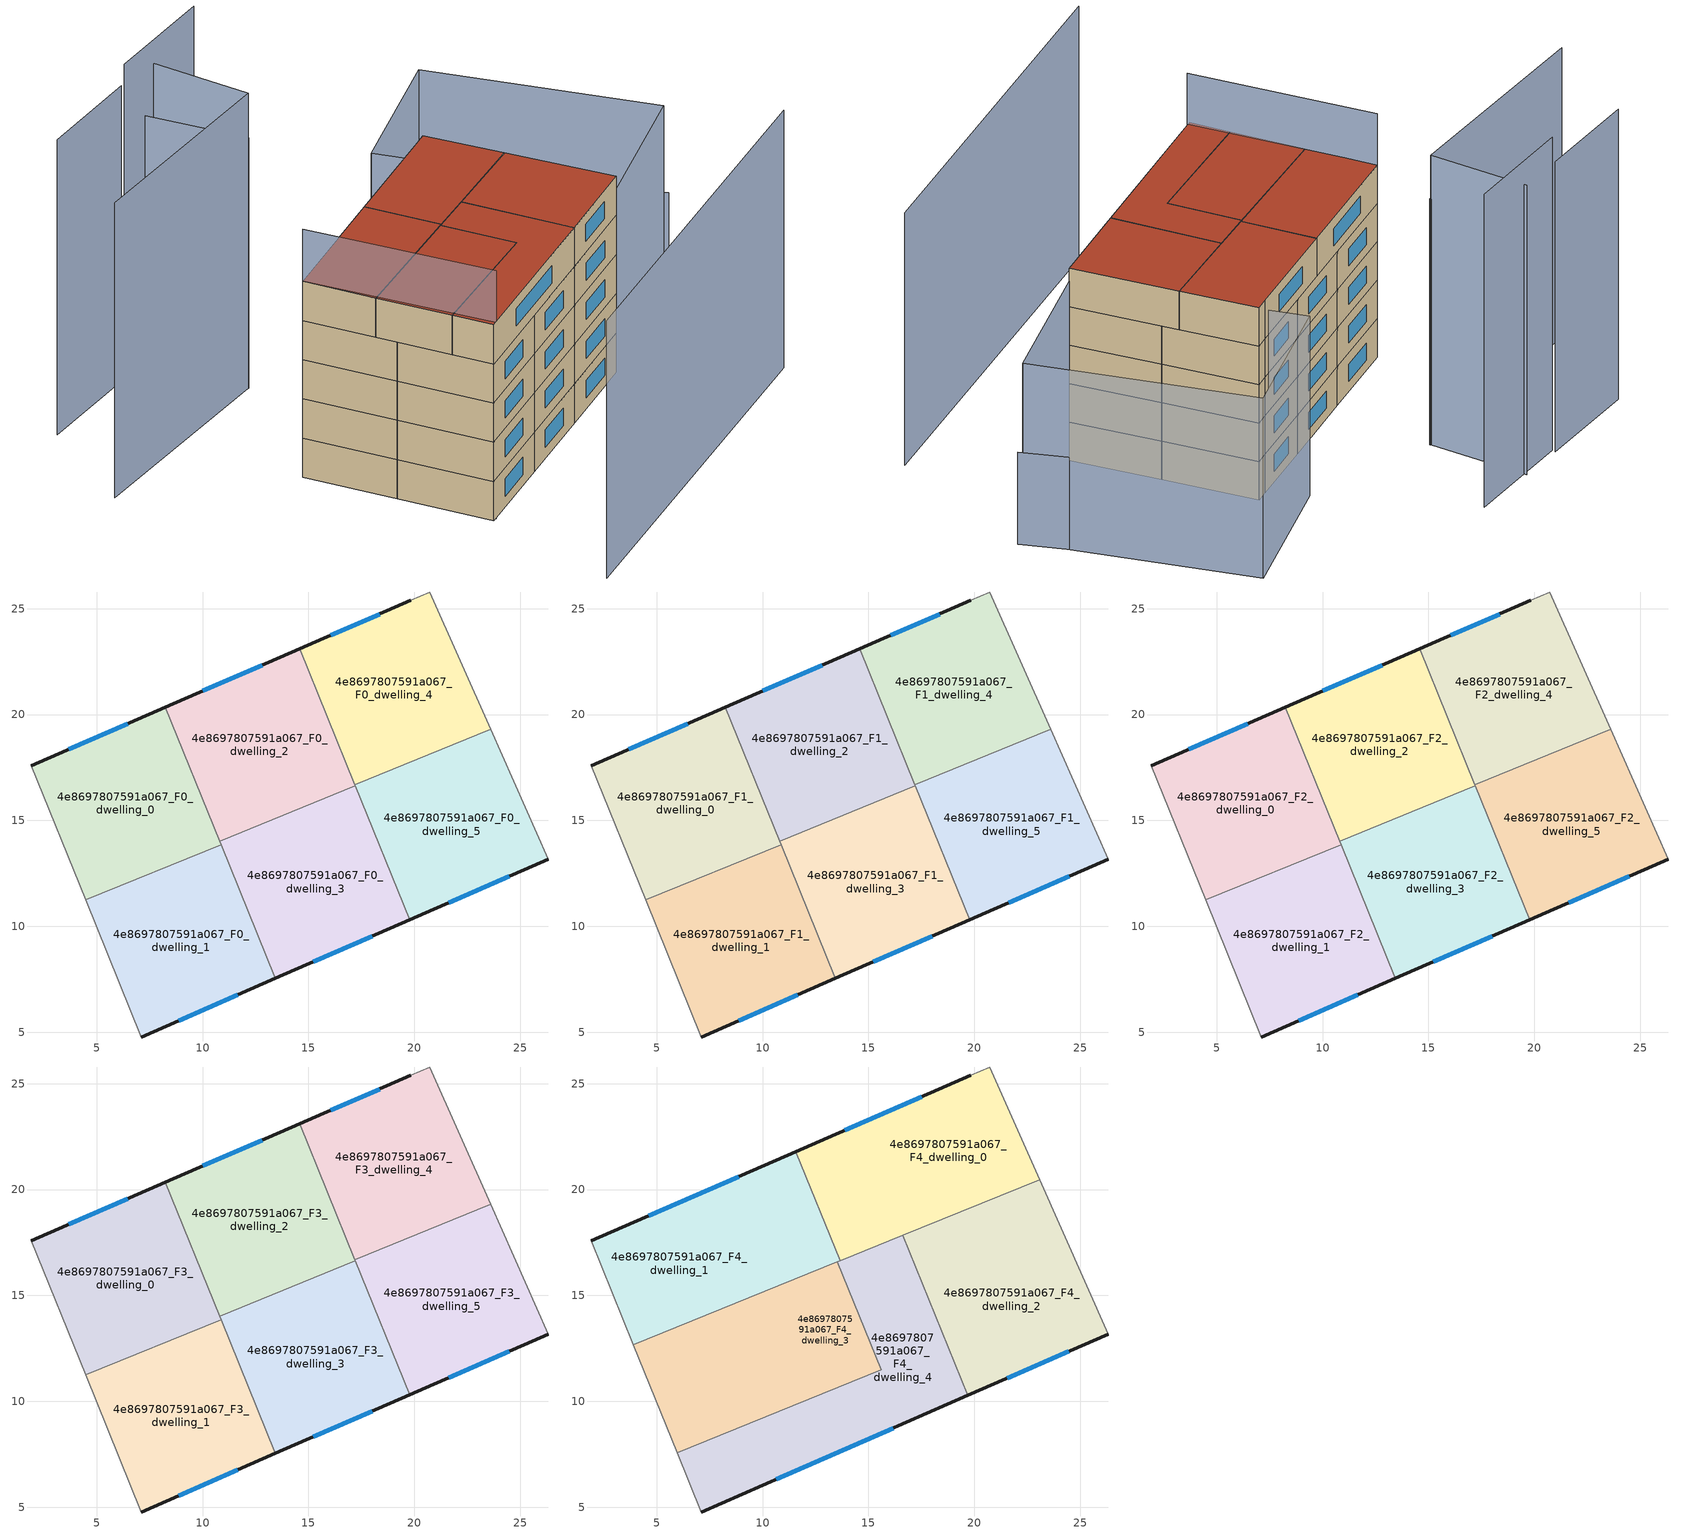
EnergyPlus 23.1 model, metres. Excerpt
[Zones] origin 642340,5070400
4e8697807591a067_F0_dwelling_0
 floor ground (EU_floor_Construction): 8.24,20.34 10.88,13.86 4.48,11.26 1.91,17.58 z0
 wall outside (EU_wall_Construction): 8.24,20.34 1.91,17.58 z0:3
 wall to 4e8697807591a067_F0_dwelling_1 (EU_wall_Construction): 4.48,11.26 10.88,13.86 z0:3
 wall adiabatic (EU_wall_Construction): 1.91,17.58 4.48,11.26 z0:3
 wall to 4e8697807591a067_F0_dwelling_2 (EU_wall_Construction): 10.81,14.02 8.24,20.34 z0:3
 wall to 4e8697807591a067_F0_dwelling_3 (EU_wall_Construction): 10.88,13.86 10.81,14.02 z0:3
 window (EU_Window_Construction): 6.47,19.57 3.69,18.36 z0.84:2.16
4e8697807591a067_F0_dwelling_1
 floor ground (EU_floor_Construction): 10.88,13.86 13.45,7.54 7.11,4.77 4.48,11.26 z0
 wall outside (EU_wall_Construction): 7.11,4.77 13.45,7.54 z0:3
 wall adiabatic (EU_wall_Construction): 4.48,11.26 7.11,4.77 z0:3
 wall to 4e8697807591a067_F0_dwelling_3 (EU_wall_Construction): 13.45,7.54 10.88,13.86 z0:3
 window (EU_Window_Construction): 8.89,5.55 11.67,6.77 z0.84:2.16
4e8697807591a067_F0_dwelling_2
 floor ground (EU_floor_Construction): 14.59,23.1 17.22,16.63 10.81,14.02 8.24,20.34 z0
 wall outside (EU_wall_Construction): 14.59,23.1 8.24,20.34 z0:3
 wall to 4e8697807591a067_F0_dwelling_3 (EU_wall_Construction): 10.81,14.02 17.22,16.63 z0:3
 wall to 4e8697807591a067_F0_dwelling_4 (EU_wall_Construction): 17.19,16.69 14.59,23.1 z0:3
 wall to 4e8697807591a067_F0_dwelling_5 (EU_wall_Construction): 17.22,16.63 17.19,16.69 z0:3
 window (EU_Window_Construction): 12.81,22.33 10.02,21.12 z0.84:2.16
4e8697807591a067_F0_dwelling_3
 floor ground (EU_floor_Construction): 17.22,16.63 19.78,10.31 13.45,7.54 10.81,14.02 z0
 wall outside (EU_wall_Construction): 13.45,7.54 19.78,10.31 z0:3
 wall to 4e8697807591a067_F0_dwelling_5 (EU_wall_Construction): 19.78,10.31 17.22,16.63 z0:3
 window (EU_Window_Construction): 15.22,8.32 18.01,9.54 z0.84:2.16
4e8697807591a067_F0_dwelling_4
 floor ground (EU_floor_Construction): 20.73,25.78 23.61,19.29 17.19,16.69 14.59,23.1 19.83,25.38 z0
 wall outside (EU_wall_Construction): 19.83,25.38 14.59,23.1 z0:3
 wall adiabatic (EU_wall_Construction): 23.61,19.29 20.73,25.78 19.83,25.38 z0:3
 wall to 4e8697807591a067_F0_dwelling_5 (EU_wall_Construction): 17.19,16.69 23.61,19.29 z0:3
 window (EU_Window_Construction): 18.36,24.74 16.05,23.74 z0.84:2.16
4e8697807591a067_F0_dwelling_5
 floor ground (EU_floor_Construction): 23.61,19.29 26.33,13.17 19.78,10.31 17.19,16.69 z0
 wall outside (EU_wall_Construction): 19.78,10.31 26.33,13.17 z0:3
 wall adiabatic (EU_wall_Construction): 26.33,13.17 23.61,19.29 z0:3
 window (EU_Window_Construction): 21.62,11.11 24.49,12.37 z0.84:2.16
4e8697807591a067_F1_dwelling_0
 floor to 4e8697807591a067_F0_dwelling_0 (EU_floor_Construction): 8.24,20.34 10.88,13.86 4.48,11.26 1.91,17.58 z3
 wall outside (EU_wall_Construction): 8.24,20.34 1.91,17.58 z3:6
 wall to 4e8697807591a067_F1_dwelling_1 (EU_wall_Construction): 4.48,11.26 10.88,13.86 z3:6
 wall adiabatic (EU_wall_Construction): 1.91,17.58 4.48,11.26 z3:6
 wall to 4e8697807591a067_F1_dwelling_2 (EU_wall_Construction): 10.81,14.02 8.24,20.34 z3:6
 wall to 4e8697807591a067_F1_dwelling_3 (EU_wall_Construction): 10.88,13.86 10.81,14.02 z3:6
 window (EU_Window_Construction): 6.47,19.57 3.69,18.36 z3.84:5.16
4e8697807591a067_F1_dwelling_1
 floor to 4e8697807591a067_F0_dwelling_1 (EU_floor_Construction): 10.88,13.86 13.45,7.54 7.11,4.77 4.48,11.26 z3
 wall outside (EU_wall_Construction): 7.11,4.77 13.45,7.54 z3:6
 wall adiabatic (EU_wall_Construction): 4.48,11.26 7.11,4.77 z3:6
 wall to 4e8697807591a067_F1_dwelling_3 (EU_wall_Construction): 13.45,7.54 10.88,13.86 z3:6
 window (EU_Window_Construction): 8.89,5.55 11.67,6.77 z3.84:5.16
4e8697807591a067_F1_dwelling_2
 floor to 4e8697807591a067_F0_dwelling_2 (EU_floor_Construction): 14.59,23.1 17.22,16.63 10.81,14.02 8.24,20.34 z3
 wall outside (EU_wall_Construction): 14.59,23.1 8.24,20.34 z3:6
 wall to 4e8697807591a067_F1_dwelling_3 (EU_wall_Construction): 10.81,14.02 17.22,16.63 z3:6
 wall to 4e8697807591a067_F1_dwelling_4 (EU_wall_Construction): 17.19,16.69 14.59,23.1 z3:6
 wall to 4e8697807591a067_F1_dwelling_5 (EU_wall_Construction): 17.22,16.63 17.19,16.69 z3:6
 window (EU_Window_Construction): 12.81,22.33 10.02,21.12 z3.84:5.16
4e8697807591a067_F1_dwelling_3
 floor to 4e8697807591a067_F0_dwelling_3 (EU_floor_Construction): 17.22,16.63 19.78,10.31 13.45,7.54 10.81,14.02 z3
 wall outside (EU_wall_Construction): 13.45,7.54 19.78,10.31 z3:6
 wall to 4e8697807591a067_F1_dwelling_5 (EU_wall_Construction): 19.78,10.31 17.22,16.63 z3:6
 window (EU_Window_Construction): 15.22,8.32 18.01,9.54 z3.84:5.16
4e8697807591a067_F1_dwelling_4
 floor to 4e8697807591a067_F0_dwelling_4 (EU_floor_Construction): 20.73,25.78 23.61,19.29 17.19,16.69 14.59,23.1 19.83,25.38 z3
 wall outside (EU_wall_Construction): 19.83,25.38 14.59,23.1 z3:6
 wall adiabatic (EU_wall_Construction): 23.61,19.29 20.73,25.78 19.83,25.38 z3:6
 wall to 4e8697807591a067_F1_dwelling_5 (EU_wall_Construction): 17.19,16.69 23.61,19.29 z3:6
 window (EU_Window_Construction): 18.36,24.74 16.05,23.74 z3.84:5.16
4e8697807591a067_F1_dwelling_5
 floor to 4e8697807591a067_F0_dwelling_5 (EU_floor_Construction): 23.61,19.29 26.33,13.17 19.78,10.31 17.19,16.69 z3
 wall outside (EU_wall_Construction): 19.78,10.31 26.33,13.17 z3:6
 wall adiabatic (EU_wall_Construction): 26.33,13.17 23.61,19.29 z3:6
 window (EU_Window_Construction): 21.62,11.11 24.49,12.37 z3.84:5.16
4e8697807591a067_F2_dwelling_0
 floor to 4e8697807591a067_F1_dwelling_0 (EU_floor_Construction): 8.24,20.34 10.88,13.86 4.48,11.26 1.91,17.58 z6
 wall outside (EU_wall_Construction): 8.24,20.34 1.91,17.58 z6:9
 wall to 4e8697807591a067_F2_dwelling_1 (EU_wall_Construction): 4.48,11.26 10.88,13.86 z6:9
 wall adiabatic (EU_wall_Construction): 1.91,17.58 4.48,11.26 z6:9
 wall to 4e8697807591a067_F2_dwelling_2 (EU_wall_Construction): 10.81,14.02 8.24,20.34 z6:9
 wall to 4e8697807591a067_F2_dwelling_3 (EU_wall_Construction): 10.88,13.86 10.81,14.02 z6:9
 window (EU_Window_Construction): 6.47,19.57 3.69,18.36 z6.84:8.16
4e8697807591a067_F2_dwelling_1
 floor to 4e8697807591a067_F1_dwelling_1 (EU_floor_Construction): 10.88,13.86 13.45,7.54 7.11,4.77 4.48,11.26 z6
 wall outside (EU_wall_Construction): 7.11,4.77 13.45,7.54 z6:9
 wall adiabatic (EU_wall_Construction): 4.48,11.26 7.11,4.77 z6:9
 wall to 4e8697807591a067_F2_dwelling_3 (EU_wall_Construction): 13.45,7.54 10.88,13.86 z6:9
 window (EU_Window_Construction): 8.89,5.55 11.67,6.77 z6.84:8.16
4e8697807591a067_F2_dwelling_2
 floor to 4e8697807591a067_F1_dwelling_2 (EU_floor_Construction): 14.59,23.1 17.22,16.63 10.81,14.02 8.24,20.34 z6
 wall outside (EU_wall_Construction): 14.59,23.1 8.24,20.34 z6:9
 wall to 4e8697807591a067_F2_dwelling_3 (EU_wall_Construction): 10.81,14.02 17.22,16.63 z6:9
 wall to 4e8697807591a067_F2_dwelling_4 (EU_wall_Construction): 17.19,16.69 14.59,23.1 z6:9
 wall to 4e8697807591a067_F2_dwelling_5 (EU_wall_Construction): 17.22,16.63 17.19,16.69 z6:9
 window (EU_Window_Construction): 12.81,22.33 10.02,21.12 z6.84:8.16
4e8697807591a067_F2_dwelling_3
 floor to 4e8697807591a067_F1_dwelling_3 (EU_floor_Construction): 17.22,16.63 19.78,10.31 13.45,7.54 10.81,14.02 z6
 wall outside (EU_wall_Construction): 13.45,7.54 19.78,10.31 z6:9
 wall to 4e8697807591a067_F2_dwelling_5 (EU_wall_Construction): 19.78,10.31 17.22,16.63 z6:9
 window (EU_Window_Construction): 15.22,8.32 18.01,9.54 z6.84:8.16
4e8697807591a067_F2_dwelling_4
 floor to 4e8697807591a067_F1_dwelling_4 (EU_floor_Construction): 20.73,25.78 23.61,19.29 17.19,16.69 14.59,23.1 19.83,25.38 z6
 wall outside (EU_wall_Construction): 19.83,25.38 14.59,23.1 z6:9
 wall adiabatic (EU_wall_Construction): 23.61,19.29 20.73,25.78 19.83,25.38 z6:9
 wall to 4e8697807591a067_F2_dwelling_5 (EU_wall_Construction): 17.19,16.69 23.61,19.29 z6:9
 window (EU_Window_Construction): 18.36,24.74 16.05,23.74 z6.84:8.16
4e8697807591a067_F2_dwelling_5
 floor to 4e8697807591a067_F1_dwelling_5 (EU_floor_Construction): 23.61,19.29 26.33,13.17 19.78,10.31 17.19,16.69 z6
 wall outside (EU_wall_Construction): 19.78,10.31 26.33,13.17 z6:9
 wall adiabatic (EU_wall_Construction): 26.33,13.17 23.61,19.29 z6:9
 window (EU_Window_Construction): 21.62,11.11 24.49,12.37 z6.84:8.16
4e8697807591a067_F3_dwelling_0
 floor to 4e8697807591a067_F2_dwelling_0 (EU_floor_Construction): 8.24,20.34 10.88,13.86 4.48,11.26 1.91,17.58 z9
 wall outside (EU_wall_Construction): 8.24,20.34 1.91,17.58 z9:12
 wall to 4e8697807591a067_F3_dwelling_1 (EU_wall_Construction): 4.48,11.26 10.88,13.86 z9:12
 wall adiabatic (EU_wall_Construction): 1.91,17.58 4.48,11.26 z9:12
 wall to 4e8697807591a067_F3_dwelling_2 (EU_wall_Construction): 10.81,14.02 8.24,20.34 z9:12
 wall to 4e8697807591a067_F3_dwelling_3 (EU_wall_Construction): 10.88,13.86 10.81,14.02 z9:12
 window (EU_Window_Construction): 6.47,19.57 3.69,18.36 z9.84:11.16
 ceiling adiabatic (EU_roof_Construction): 10.88,13.86 10.31,15.27 3.91,12.67 4.48,11.26 z12
4e8697807591a067_F3_dwelling_1
 floor to 4e8697807591a067_F2_dwelling_1 (EU_floor_Construction): 10.88,13.86 13.45,7.54 7.11,4.77 4.48,11.26 z9
 wall outside (EU_wall_Construction): 7.11,4.77 13.45,7.54 z9:12
 wall adiabatic (EU_wall_Construction): 4.48,11.26 7.11,4.77 z9:12
 wall to 4e8697807591a067_F3_dwelling_3 (EU_wall_Construction): 13.45,7.54 10.88,13.86 z9:12
 window (EU_Window_Construction): 8.89,5.55 11.67,6.77 z9.84:11.16
4e8697807591a067_F3_dwelling_2
 floor to 4e8697807591a067_F2_dwelling_2 (EU_floor_Construction): 14.59,23.1 17.22,16.63 10.81,14.02 8.24,20.34 z9
 wall outside (EU_wall_Construction): 14.59,23.1 8.24,20.34 z9:12
 wall to 4e8697807591a067_F3_dwelling_3 (EU_wall_Construction): 10.81,14.02 17.22,16.63 z9:12
 wall to 4e8697807591a067_F3_dwelling_4 (EU_wall_Construction): 17.19,16.69 14.59,23.1 z9:12
 wall to 4e8697807591a067_F3_dwelling_5 (EU_wall_Construction): 17.22,16.63 17.19,16.69 z9:12
 window (EU_Window_Construction): 12.81,22.33 10.02,21.12 z9.84:11.16
 ceiling adiabatic (EU_roof_Construction): 14.04,15.34 13.54,16.58 10.31,15.27 10.81,14.02 z12
4e8697807591a067_F3_dwelling_3
 floor to 4e8697807591a067_F2_dwelling_3 (EU_floor_Construction): 17.22,16.63 19.78,10.31 13.45,7.54 10.81,14.02 z9
 wall outside (EU_wall_Construction): 13.45,7.54 19.78,10.31 z9:12
 wall to 4e8697807591a067_F3_dwelling_5 (EU_wall_Construction): 19.78,10.31 17.22,16.63 z9:12
 window (EU_Window_Construction): 15.22,8.32 18.01,9.54 z9.84:11.16
 ceiling adiabatic (EU_roof_Construction): 15.61,11.48 14.04,15.34 10.81,14.02 12.38,10.17 z12
4e8697807591a067_F3_dwelling_4
 floor to 4e8697807591a067_F2_dwelling_4 (EU_floor_Construction): 20.73,25.78 23.61,19.29 17.19,16.69 14.59,23.1 19.83,25.38 z9
 wall outside (EU_wall_Construction): 19.83,25.38 14.59,23.1 z9:12
 wall adiabatic (EU_wall_Construction): 23.61,19.29 20.73,25.78 19.83,25.38 z9:12
 wall to 4e8697807591a067_F3_dwelling_5 (EU_wall_Construction): 17.19,16.69 23.61,19.29 z9:12
 window (EU_Window_Construction): 18.36,24.74 16.05,23.74 z9.84:11.16
4e8697807591a067_F3_dwelling_5
 floor to 4e8697807591a067_F2_dwelling_5 (EU_floor_Construction): 23.61,19.29 26.33,13.17 19.78,10.31 17.19,16.69 z9
 wall outside (EU_wall_Construction): 19.78,10.31 26.33,13.17 z9:12
 wall adiabatic (EU_wall_Construction): 26.33,13.17 23.61,19.29 z9:12
 window (EU_Window_Construction): 21.62,11.11 24.49,12.37 z9.84:11.16
4e8697807591a067_F4_dwelling_0
 floor to 4e8697807591a067_F3_dwelling_4 (EU_floor_Construction): 20.73,25.78 23.09,20.46 16.71,17.87 14.59,23.1 19.83,25.38 z12
 floor to 4e8697807591a067_F3_dwelling_2 (EU_floor_Construction): 14.59,23.1 16.71,17.87 13.67,16.64 11.58,21.79 z12
 wall outside (EU_wall_Construction): 19.83,25.38 11.58,21.79 z12:15
 wall to 4e8697807591a067_F4_dwelling_1 (EU_wall_Construction): 11.58,21.79 13.67,16.64 z12:15
 wall adiabatic (EU_wall_Construction): 23.09,20.46 20.73,25.78 19.83,25.38 z12:15
 wall to 4e8697807591a067_F4_dwelling_2 (EU_wall_Construction): 16.63,17.84 23.09,20.46 z12:15
 wall to 4e8697807591a067_F4_dwelling_4 (EU_wall_Construction): 13.67,16.64 16.63,17.84 z12:15
 window (EU_Window_Construction): 17.52,24.38 13.89,22.8 z12.84:14.16
 roof outside (EU_roof_Construction): 23.09,20.46 20.73,25.78 19.83,25.38 11.58,21.79 13.67,16.64 z15
4e8697807591a067_F4_dwelling_1
 floor to 4e8697807591a067_F3_dwelling_0 (EU_floor_Construction): 8.25,20.34 10.31,15.27 3.91,12.67 1.91,17.58 z12
 floor to 4e8697807591a067_F3_dwelling_2 (EU_floor_Construction): 11.58,21.79 13.67,16.64 10.31,15.27 8.25,20.34 z12
 wall outside (EU_wall_Construction): 11.58,21.79 1.91,17.58 z12:15
 wall adiabatic (EU_wall_Construction): 1.91,17.58 3.91,12.67 z12:15
 wall to 4e8697807591a067_F4_dwelling_3 (EU_wall_Construction): 3.91,12.67 13.54,16.58 z12:15
 wall to 4e8697807591a067_F4_dwelling_4 (EU_wall_Construction): 13.54,16.58 13.67,16.64 z12:15
 window (EU_Window_Construction): 8.87,20.61 4.62,18.76 z12.84:14.16
 roof outside (EU_roof_Construction): 13.67,16.64 11.58,21.79 1.91,17.58 3.91,12.67 z15
4e8697807591a067_F4_dwelling_2
 floor to 4e8697807591a067_F3_dwelling_5 (EU_floor_Construction): 23.61,19.29 26.33,13.17 19.78,10.31 17.19,16.69 z12
 floor to 4e8697807591a067_F3_dwelling_4 (EU_floor_Construction): 23.09,20.46 23.61,19.29 17.19,16.69 16.71,17.87 z12
 floor to 4e8697807591a067_F3_dwelling_3 (EU_floor_Construction): 17.22,16.63 19.78,10.31 19.7,10.28 17.14,16.59 z12
 floor to 4e8697807591a067_F3_dwelling_2 (EU_floor_Construction): 16.71,17.87 17.22,16.63 17.14,16.59 16.63,17.84 z12
 wall outside (EU_wall_Construction): 19.7,10.28 26.33,13.17 z12:15
 wall to 4e8697807591a067_F4_dwelling_4 (EU_wall_Construction): 16.63,17.84 19.7,10.28 z12:15
 wall adiabatic (EU_wall_Construction): 26.33,13.17 23.09,20.46 z12:15
 window (EU_Window_Construction): 21.56,11.09 24.47,12.36 z12.84:14.16
 roof outside (EU_roof_Construction): 26.33,13.17 23.09,20.46 16.63,17.84 19.7,10.28 z15
4e8697807591a067_F4_dwelling_3
 floor to 4e8697807591a067_F3_dwelling_1 (EU_floor_Construction): 10.88,13.86 12.38,10.17 5.98,7.56 4.48,11.26 z12
 floor adiabatic (EU_floor_Construction): 13.54,16.58 15.61,11.48 12.38,10.17 10.88,13.86 4.48,11.26 3.91,12.67 z12
 wall to 4e8697807591a067_F4_dwelling_4 (EU_wall_Construction): 5.98,7.56 15.61,11.48 13.54,16.58 z12:15
 wall adiabatic (EU_wall_Construction): 3.91,12.67 5.98,7.56 z12:15
 roof outside (EU_roof_Construction): 15.61,11.48 13.54,16.58 3.91,12.67 5.98,7.56 z15
4e8697807591a067_F4_dwelling_4
 floor to 4e8697807591a067_F3_dwelling_2 (EU_floor_Construction): 16.63,17.84 17.14,16.59 14.04,15.34 13.54,16.58 z12
 floor to 4e8697807591a067_F3_dwelling_3 (EU_floor_Construction): 17.14,16.59 19.7,10.28 13.45,7.54 12.38,10.17 15.61,11.48 14.04,15.34 z12
 floor to 4e8697807591a067_F3_dwelling_1 (EU_floor_Construction): 12.38,10.17 13.45,7.54 7.11,4.77 5.98,7.56 z12
 wall outside (EU_wall_Construction): 7.11,4.77 19.7,10.28 z12:15
 wall adiabatic (EU_wall_Construction): 5.98,7.56 7.11,4.77 z12:15
 window (EU_Window_Construction): 10.64,6.32 16.17,8.74 z12.84:14.16
 roof outside (EU_roof_Construction): 19.7,10.28 16.63,17.84 13.54,16.58 15.61,11.48 5.98,7.56 7.11,4.77 z15
shading: 1.91,17.58 7.42,4.86 z0:19; 5.42,35.81 7.33,28.45 / 7.33,28.45 -8.89,24.23 / 1.92,34.9 -5.97,32.77 z0:22.6; 7.36,-5.76 34.73,5.97 z0:19.7; 36.14,18.88 26.33,13.17 / 26.33,13.17 17.87,27.72 / 17.87,27.72 27.68,33.43 / 27.68,33.43 36.14,18.88 z0:14; 36.51,18.82 30.93,26.78 z0:7.2; 7.36,28.4 4.39,35.21 z0:19.2; 10.45,36.9 1.91,34.62 z0:24.4
[Building]
EU S2 Campaign: North Axis=0; Terrain=City; Solar Distribution=FullExterior
[Site:Location]
Lyon-Bron: Latitude=45.75; Longitude=5; Time Zone=1; Elevation=198
[SizingPeriod:WeatherFileDays]
AnnualSizingPeriod: Begin Month=1; Begin Day of Month=1; End Month=12; End Day of Month=31; Day of Week for Start Day=Monday; Use Weather File Daylight Saving Period=No; Use Weather File Rain and Snow Indicators=No
[MATERIAL]
EU_InternalMass_Material: Roughness=MediumRough; Thickness=0.1; Conductivity=1; Density=1800; Specific Heat=900; Thermal Absorptance=0.9; Solar Absorptance=0.7; Visible Absorptance=0.7
[MATERIAL:NOMASS] Roughness=MediumRough; Thermal Absorptance=0.9; Solar Absorptance=0.7; Visible Absorptance=0.7
Name | Thermal Resistance
EU_wall_NoMass | 0.776494
EU_roof_NoMass | 0.486893
EU_floor_NoMass | 0.421597
[WINDOWMATERIAL:SIMPLEGLAZINGSYSTEM]
EU_Window_SimpleGlazing: UFactor=4.24961; Solar Heat Gain Coefficient=0.83; Visible Transmittance=0.83
[CONSTRUCTION]
EU_wall_Construction: EU_wall_NoMass
EU_roof_Construction: EU_roof_NoMass
EU_floor_Construction: EU_floor_NoMass
EU_InternalMass_Construction: EU_InternalMass_Material
EU_Window_Construction: EU_Window_SimpleGlazing
[ZONE] Type=1; Multiplier=1; Ceiling Height=autocalculate; Floor Area=autocalculate; Part of Total Floor Area=Yes
Name | Volume
4e8697807591a067_F0_dwelling_0; 4e8697807591a067_F1_dwelling_0; 4e8697807591a067_F2_dwelling_0; 4e8697807591a067_F3_dwelling_0 | 143.233
4e8697807591a067_F4_dwelling_0 | 171.885
4e8697807591a067_F0_dwelling_1; 4e8697807591a067_F1_dwelling_1; 4e8697807591a067_F2_dwelling_1; 4e8697807591a067_F3_dwelling_1 | 143.227
4e8697807591a067_F4_dwelling_1 | 171.877
4e8697807591a067_F0_dwelling_2; 4e8697807591a067_F1_dwelling_2; 4e8697807591a067_F2_dwelling_2; 4e8697807591a067_F3_dwelling_2; 4e8697807591a067_F0_dwelling_5; 4e8697807591a067_F1_dwelling_5; 4e8697807591a067_F2_dwelling_5; 4e8697807591a067_F3_dwelling_5 | 143.229
4e8697807591a067_F4_dwelling_2 | 171.869
4e8697807591a067_F0_dwelling_3; 4e8697807591a067_F1_dwelling_3; 4e8697807591a067_F2_dwelling_3; 4e8697807591a067_F3_dwelling_3 | 143.235
4e8697807591a067_F4_dwelling_3 | 171.861
4e8697807591a067_F0_dwelling_4; 4e8697807591a067_F1_dwelling_4; 4e8697807591a067_F2_dwelling_4; 4e8697807591a067_F3_dwelling_4 | 143.234
4e8697807591a067_F4_dwelling_4 | 171.874
[INTERNALMASS] Construction=EU_InternalMass_Construction
Name | Zone or ZoneList | Surface Area
4e8697807591a067_F0_dwelling_0_EU_InternalMass | 4e8697807591a067_F0_dwelling_0 | 47.7442
4e8697807591a067_F0_dwelling_1_EU_InternalMass | 4e8697807591a067_F0_dwelling_1 | 47.7426
4e8697807591a067_F0_dwelling_2_EU_InternalMass | 4e8697807591a067_F0_dwelling_2 | 47.7431
4e8697807591a067_F0_dwelling_3_EU_InternalMass | 4e8697807591a067_F0_dwelling_3 | 47.7452
4e8697807591a067_F0_dwelling_4_EU_InternalMass | 4e8697807591a067_F0_dwelling_4 | 47.7449
4e8697807591a067_F0_dwelling_5_EU_InternalMass | 4e8697807591a067_F0_dwelling_5 | 47.7431
4e8697807591a067_F1_dwelling_0_EU_InternalMass | 4e8697807591a067_F1_dwelling_0 | 47.7442
4e8697807591a067_F1_dwelling_1_EU_InternalMass | 4e8697807591a067_F1_dwelling_1 | 47.7426
4e8697807591a067_F1_dwelling_2_EU_InternalMass | 4e8697807591a067_F1_dwelling_2 | 47.7431
4e8697807591a067_F1_dwelling_3_EU_InternalMass | 4e8697807591a067_F1_dwelling_3 | 47.7452
4e8697807591a067_F1_dwelling_4_EU_InternalMass | 4e8697807591a067_F1_dwelling_4 | 47.7449
4e8697807591a067_F1_dwelling_5_EU_InternalMass | 4e8697807591a067_F1_dwelling_5 | 47.7431
4e8697807591a067_F2_dwelling_0_EU_InternalMass | 4e8697807591a067_F2_dwelling_0 | 47.7442
4e8697807591a067_F2_dwelling_1_EU_InternalMass | 4e8697807591a067_F2_dwelling_1 | 47.7426
4e8697807591a067_F2_dwelling_2_EU_InternalMass | 4e8697807591a067_F2_dwelling_2 | 47.7431
4e8697807591a067_F2_dwelling_3_EU_InternalMass | 4e8697807591a067_F2_dwelling_3 | 47.7452
4e8697807591a067_F2_dwelling_4_EU_InternalMass | 4e8697807591a067_F2_dwelling_4 | 47.7449
4e8697807591a067_F2_dwelling_5_EU_InternalMass | 4e8697807591a067_F2_dwelling_5 | 47.7431
4e8697807591a067_F3_dwelling_0_EU_InternalMass | 4e8697807591a067_F3_dwelling_0 | 47.7442
4e8697807591a067_F3_dwelling_1_EU_InternalMass | 4e8697807591a067_F3_dwelling_1 | 47.7426
4e8697807591a067_F3_dwelling_2_EU_InternalMass | 4e8697807591a067_F3_dwelling_2 | 47.7431
4e8697807591a067_F3_dwelling_3_EU_InternalMass | 4e8697807591a067_F3_dwelling_3 | 47.7452
4e8697807591a067_F3_dwelling_4_EU_InternalMass | 4e8697807591a067_F3_dwelling_4 | 47.7449
4e8697807591a067_F3_dwelling_5_EU_InternalMass | 4e8697807591a067_F3_dwelling_5 | 47.7431
4e8697807591a067_F4_dwelling_0_EU_InternalMass | 4e8697807591a067_F4_dwelling_0 | 57.2948
4e8697807591a067_F4_dwelling_1_EU_InternalMass | 4e8697807591a067_F4_dwelling_1 | 57.2927
4e8697807591a067_F4_dwelling_2_EU_InternalMass | 4e8697807591a067_F4_dwelling_2 | 57.2874
4e8697807591a067_F4_dwelling_3_EU_InternalMass | 4e8697807591a067_F4_dwelling_3 | 57.287
4e8697807591a067_F4_dwelling_4_EU_InternalMass | 4e8697807591a067_F4_dwelling_4 | 57.2915
[OTHEREQUIPMENT] Fuel Type=Electricity; Design Level Calculation Method=Watts/Area; Power per Zone Floor Area=1; Fraction Latent=0; Fraction Radiant=0; Fraction Lost=0; Carbon Dioxide Generation Rate=0; EndUse Subcategory=EU_Step8_InternalGains
Name | Zone or ZoneList or Space or SpaceList | Schedule
EU_Step8_InternalGain_4e8697807591a067_F0_dwelling_0_f000 | 4e8697807591a067_F0_dwelling_0 | EU_Step8_GainSchedule_4e8697807591a067_F0_dwelling_0_f000
EU_Step8_InternalGain_4e8697807591a067_F0_dwelling_1_f000 | 4e8697807591a067_F0_dwelling_1 | EU_Step8_GainSchedule_4e8697807591a067_F0_dwelling_1_f000
EU_Step8_InternalGain_4e8697807591a067_F0_dwelling_2_f000 | 4e8697807591a067_F0_dwelling_2 | EU_Step8_GainSchedule_4e8697807591a067_F0_dwelling_2_f000
EU_Step8_InternalGain_4e8697807591a067_F0_dwelling_3_f000 | 4e8697807591a067_F0_dwelling_3 | EU_Step8_GainSchedule_4e8697807591a067_F0_dwelling_3_f000
EU_Step8_InternalGain_4e8697807591a067_F0_dwelling_4_f000 | 4e8697807591a067_F0_dwelling_4 | EU_Step8_GainSchedule_4e8697807591a067_F0_dwelling_4_f000
EU_Step8_InternalGain_4e8697807591a067_F0_dwelling_5_f000 | 4e8697807591a067_F0_dwelling_5 | EU_Step8_GainSchedule_4e8697807591a067_F0_dwelling_5_f000
EU_Step8_InternalGain_4e8697807591a067_F1_dwelling_0_f000 | 4e8697807591a067_F1_dwelling_0 | EU_Step8_GainSchedule_4e8697807591a067_F1_dwelling_0_f000
EU_Step8_InternalGain_4e8697807591a067_F1_dwelling_1_f000 | 4e8697807591a067_F1_dwelling_1 | EU_Step8_GainSchedule_4e8697807591a067_F1_dwelling_1_f000
EU_Step8_InternalGain_4e8697807591a067_F1_dwelling_2_f000 | 4e8697807591a067_F1_dwelling_2 | EU_Step8_GainSchedule_4e8697807591a067_F1_dwelling_2_f000
EU_Step8_InternalGain_4e8697807591a067_F1_dwelling_3_f000 | 4e8697807591a067_F1_dwelling_3 | EU_Step8_GainSchedule_4e8697807591a067_F1_dwelling_3_f000
EU_Step8_InternalGain_4e8697807591a067_F1_dwelling_4_f000 | 4e8697807591a067_F1_dwelling_4 | EU_Step8_GainSchedule_4e8697807591a067_F1_dwelling_4_f000
EU_Step8_InternalGain_4e8697807591a067_F1_dwelling_5_f000 | 4e8697807591a067_F1_dwelling_5 | EU_Step8_GainSchedule_4e8697807591a067_F1_dwelling_5_f000
EU_Step8_InternalGain_4e8697807591a067_F2_dwelling_0_f000 | 4e8697807591a067_F2_dwelling_0 | EU_Step8_GainSchedule_4e8697807591a067_F2_dwelling_0_f000
EU_Step8_InternalGain_4e8697807591a067_F2_dwelling_1_f000 | 4e8697807591a067_F2_dwelling_1 | EU_Step8_GainSchedule_4e8697807591a067_F2_dwelling_1_f000
EU_Step8_InternalGain_4e8697807591a067_F2_dwelling_2_f000 | 4e8697807591a067_F2_dwelling_2 | EU_Step8_GainSchedule_4e8697807591a067_F2_dwelling_2_f000
EU_Step8_InternalGain_4e8697807591a067_F2_dwelling_3_f000 | 4e8697807591a067_F2_dwelling_3 | EU_Step8_GainSchedule_4e8697807591a067_F2_dwelling_3_f000
EU_Step8_InternalGain_4e8697807591a067_F2_dwelling_4_f000 | 4e8697807591a067_F2_dwelling_4 | EU_Step8_GainSchedule_4e8697807591a067_F2_dwelling_4_f000
EU_Step8_InternalGain_4e8697807591a067_F2_dwelling_5_f000 | 4e8697807591a067_F2_dwelling_5 | EU_Step8_GainSchedule_4e8697807591a067_F2_dwelling_5_f000
EU_Step8_InternalGain_4e8697807591a067_F3_dwelling_0_f000 | 4e8697807591a067_F3_dwelling_0 | EU_Step8_GainSchedule_4e8697807591a067_F3_dwelling_0_f000
EU_Step8_InternalGain_4e8697807591a067_F3_dwelling_1_f000 | 4e8697807591a067_F3_dwelling_1 | EU_Step8_GainSchedule_4e8697807591a067_F3_dwelling_1_f000
EU_Step8_InternalGain_4e8697807591a067_F3_dwelling_2_f000 | 4e8697807591a067_F3_dwelling_2 | EU_Step8_GainSchedule_4e8697807591a067_F3_dwelling_2_f000
EU_Step8_InternalGain_4e8697807591a067_F3_dwelling_3_f000 | 4e8697807591a067_F3_dwelling_3 | EU_Step8_GainSchedule_4e8697807591a067_F3_dwelling_3_f000
EU_Step8_InternalGain_4e8697807591a067_F3_dwelling_4_f000 | 4e8697807591a067_F3_dwelling_4 | EU_Step8_GainSchedule_4e8697807591a067_F3_dwelling_4_f000
EU_Step8_InternalGain_4e8697807591a067_F3_dwelling_5_f000 | 4e8697807591a067_F3_dwelling_5 | EU_Step8_GainSchedule_4e8697807591a067_F3_dwelling_5_f000
EU_Step8_InternalGain_4e8697807591a067_F4_dwelling_0_f000 | 4e8697807591a067_F4_dwelling_0 | EU_Step8_GainSchedule_4e8697807591a067_F4_dwelling_0_f000
EU_Step8_InternalGain_4e8697807591a067_F4_dwelling_1_f000 | 4e8697807591a067_F4_dwelling_1 | EU_Step8_GainSchedule_4e8697807591a067_F4_dwelling_1_f000
EU_Step8_InternalGain_4e8697807591a067_F4_dwelling_2_f000 | 4e8697807591a067_F4_dwelling_2 | EU_Step8_GainSchedule_4e8697807591a067_F4_dwelling_2_f000
EU_Step8_InternalGain_4e8697807591a067_F4_dwelling_3_f000 | 4e8697807591a067_F4_dwelling_3 | EU_Step8_GainSchedule_4e8697807591a067_F4_dwelling_3_f000
EU_Step8_InternalGain_4e8697807591a067_F4_dwelling_4_f000 | 4e8697807591a067_F4_dwelling_4 | EU_Step8_GainSchedule_4e8697807591a067_F4_dwelling_4_f000
[ZONEVENTILATION:DESIGNFLOWRATE] Schedule=EU_AlwaysOn; Design Flow Rate Calculation Method=AirChanges/Hour; Air Changes per Hour=0.693814; Ventilation Type=Natural; Fan Pressure Rise=0; Fan Total Efficiency=1; Constant Term Coefficient=1; Temperature Term Coefficient=0; Velocity Term Coefficient=0; Velocity Squared Term Coefficient=0; Minimum Indoor Temperature=-100; Maximum Indoor Temperature=100; Delta Temperature=-100; Minimum Outdoor Temperature=-100; Maximum Outdoor Temperature=100; Maximum Wind Speed=40
Name | Zone or ZoneList or Space or SpaceList
EU_ConstantAir_4e8697807591a067_F0_dwelling_0 | 4e8697807591a067_F0_dwelling_0
EU_ConstantAir_4e8697807591a067_F0_dwelling_1 | 4e8697807591a067_F0_dwelling_1
EU_ConstantAir_4e8697807591a067_F0_dwelling_2 | 4e8697807591a067_F0_dwelling_2
EU_ConstantAir_4e8697807591a067_F0_dwelling_3 | 4e8697807591a067_F0_dwelling_3
EU_ConstantAir_4e8697807591a067_F0_dwelling_4 | 4e8697807591a067_F0_dwelling_4
EU_ConstantAir_4e8697807591a067_F0_dwelling_5 | 4e8697807591a067_F0_dwelling_5
EU_ConstantAir_4e8697807591a067_F1_dwelling_0 | 4e8697807591a067_F1_dwelling_0
EU_ConstantAir_4e8697807591a067_F1_dwelling_1 | 4e8697807591a067_F1_dwelling_1
EU_ConstantAir_4e8697807591a067_F1_dwelling_2 | 4e8697807591a067_F1_dwelling_2
EU_ConstantAir_4e8697807591a067_F1_dwelling_3 | 4e8697807591a067_F1_dwelling_3
EU_ConstantAir_4e8697807591a067_F1_dwelling_4 | 4e8697807591a067_F1_dwelling_4
EU_ConstantAir_4e8697807591a067_F1_dwelling_5 | 4e8697807591a067_F1_dwelling_5
EU_ConstantAir_4e8697807591a067_F2_dwelling_0 | 4e8697807591a067_F2_dwelling_0
EU_ConstantAir_4e8697807591a067_F2_dwelling_1 | 4e8697807591a067_F2_dwelling_1
EU_ConstantAir_4e8697807591a067_F2_dwelling_2 | 4e8697807591a067_F2_dwelling_2
EU_ConstantAir_4e8697807591a067_F2_dwelling_3 | 4e8697807591a067_F2_dwelling_3
EU_ConstantAir_4e8697807591a067_F2_dwelling_4 | 4e8697807591a067_F2_dwelling_4
EU_ConstantAir_4e8697807591a067_F2_dwelling_5 | 4e8697807591a067_F2_dwelling_5
EU_ConstantAir_4e8697807591a067_F3_dwelling_0 | 4e8697807591a067_F3_dwelling_0
EU_ConstantAir_4e8697807591a067_F3_dwelling_1 | 4e8697807591a067_F3_dwelling_1
EU_ConstantAir_4e8697807591a067_F3_dwelling_2 | 4e8697807591a067_F3_dwelling_2
EU_ConstantAir_4e8697807591a067_F3_dwelling_3 | 4e8697807591a067_F3_dwelling_3
EU_ConstantAir_4e8697807591a067_F3_dwelling_4 | 4e8697807591a067_F3_dwelling_4
EU_ConstantAir_4e8697807591a067_F3_dwelling_5 | 4e8697807591a067_F3_dwelling_5
EU_ConstantAir_4e8697807591a067_F4_dwelling_0 | 4e8697807591a067_F4_dwelling_0
EU_ConstantAir_4e8697807591a067_F4_dwelling_1 | 4e8697807591a067_F4_dwelling_1
EU_ConstantAir_4e8697807591a067_F4_dwelling_2 | 4e8697807591a067_F4_dwelling_2
EU_ConstantAir_4e8697807591a067_F4_dwelling_3 | 4e8697807591a067_F4_dwelling_3
EU_ConstantAir_4e8697807591a067_F4_dwelling_4 | 4e8697807591a067_F4_dwelling_4
[HVACTEMPLATE:THERMOSTAT] Constant Heating Setpoint=20; Constant Cooling Setpoint=50
EU_HeatOnly_4e8697807591a067_F0_dwelling_0; EU_HeatOnly_4e8697807591a067_F0_dwelling_1; EU_HeatOnly_4e8697807591a067_F0_dwelling_2; EU_HeatOnly_4e8697807591a067_F0_dwelling_3; EU_HeatOnly_4e8697807591a067_F0_dwelling_4; EU_HeatOnly_4e8697807591a067_F0_dwelling_5; EU_HeatOnly_4e8697807591a067_F1_dwelling_0; EU_HeatOnly_4e8697807591a067_F1_dwelling_1; EU_HeatOnly_4e8697807591a067_F1_dwelling_2; EU_HeatOnly_4e8697807591a067_F1_dwelling_3; EU_HeatOnly_4e8697807591a067_F1_dwelling_4; EU_HeatOnly_4e8697807591a067_F1_dwelling_5; EU_HeatOnly_4e8697807591a067_F2_dwelling_0; EU_HeatOnly_4e8697807591a067_F2_dwelling_1; EU_HeatOnly_4e8697807591a067_F2_dwelling_2; EU_HeatOnly_4e8697807591a067_F2_dwelling_3; EU_HeatOnly_4e8697807591a067_F2_dwelling_4; EU_HeatOnly_4e8697807591a067_F2_dwelling_5; EU_HeatOnly_4e8697807591a067_F3_dwelling_0; EU_HeatOnly_4e8697807591a067_F3_dwelling_1; EU_HeatOnly_4e8697807591a067_F3_dwelling_2; EU_HeatOnly_4e8697807591a067_F3_dwelling_3; EU_HeatOnly_4e8697807591a067_F3_dwelling_4; EU_HeatOnly_4e8697807591a067_F3_dwelling_5; EU_HeatOnly_4e8697807591a067_F4_dwelling_0; EU_HeatOnly_4e8697807591a067_F4_dwelling_1; EU_HeatOnly_4e8697807591a067_F4_dwelling_2; EU_HeatOnly_4e8697807591a067_F4_dwelling_3; EU_HeatOnly_4e8697807591a067_F4_dwelling_4
[HVACTEMPLATE:ZONE:IDEALLOADSAIRSYSTEM] System Availability Schedule=EU_AlwaysOn; Maximum Heating Supply Air Temperature=50; Minimum Cooling Supply Air Temperature=13; Maximum Heating Supply Air Humidity Ratio=0.0156; Minimum Cooling Supply Air Humidity Ratio=0.0077; Heating Limit=NoLimit; Cooling Limit=NoLimit; Heating Availability Schedule=EU_AlwaysOn; Cooling Availability Schedule=EU_CoolingOff; Dehumidification Control Type=ConstantSensibleHeatRatio; Cooling Sensible Heat Ratio=0.7; Dehumidification Setpoint=60; Humidification Control Type=None; Humidification Setpoint=30; Outdoor Air Method=None; Outdoor Air Flow Rate per Person=0.00944; Outdoor Air Flow Rate per Zone Floor Area=0; Outdoor Air Flow Rate per Zone=0; Demand Controlled Ventilation Type=None; Outdoor Air Economizer Type=NoEconomizer; Heat Recovery Type=None; Sensible Heat Recovery Effectiveness=0.7; Latent Heat Recovery Effectiveness=0.65
Name | Template Thermostat
4e8697807591a067_F0_dwelling_0 | EU_HeatOnly_4e8697807591a067_F0_dwelling_0
4e8697807591a067_F0_dwelling_1 | EU_HeatOnly_4e8697807591a067_F0_dwelling_1
4e8697807591a067_F0_dwelling_2 | EU_HeatOnly_4e8697807591a067_F0_dwelling_2
4e8697807591a067_F0_dwelling_3 | EU_HeatOnly_4e8697807591a067_F0_dwelling_3
4e8697807591a067_F0_dwelling_4 | EU_HeatOnly_4e8697807591a067_F0_dwelling_4
4e8697807591a067_F0_dwelling_5 | EU_HeatOnly_4e8697807591a067_F0_dwelling_5
4e8697807591a067_F1_dwelling_0 | EU_HeatOnly_4e8697807591a067_F1_dwelling_0
4e8697807591a067_F1_dwelling_1 | EU_HeatOnly_4e8697807591a067_F1_dwelling_1
4e8697807591a067_F1_dwelling_2 | EU_HeatOnly_4e8697807591a067_F1_dwelling_2
4e8697807591a067_F1_dwelling_3 | EU_HeatOnly_4e8697807591a067_F1_dwelling_3
4e8697807591a067_F1_dwelling_4 | EU_HeatOnly_4e8697807591a067_F1_dwelling_4
4e8697807591a067_F1_dwelling_5 | EU_HeatOnly_4e8697807591a067_F1_dwelling_5
4e8697807591a067_F2_dwelling_0 | EU_HeatOnly_4e8697807591a067_F2_dwelling_0
4e8697807591a067_F2_dwelling_1 | EU_HeatOnly_4e8697807591a067_F2_dwelling_1
4e8697807591a067_F2_dwelling_2 | EU_HeatOnly_4e8697807591a067_F2_dwelling_2
4e8697807591a067_F2_dwelling_3 | EU_HeatOnly_4e8697807591a067_F2_dwelling_3
4e8697807591a067_F2_dwelling_4 | EU_HeatOnly_4e8697807591a067_F2_dwelling_4
4e8697807591a067_F2_dwelling_5 | EU_HeatOnly_4e8697807591a067_F2_dwelling_5
4e8697807591a067_F3_dwelling_0 | EU_HeatOnly_4e8697807591a067_F3_dwelling_0
4e8697807591a067_F3_dwelling_1 | EU_HeatOnly_4e8697807591a067_F3_dwelling_1
4e8697807591a067_F3_dwelling_2 | EU_HeatOnly_4e8697807591a067_F3_dwelling_2
4e8697807591a067_F3_dwelling_3 | EU_HeatOnly_4e8697807591a067_F3_dwelling_3
4e8697807591a067_F3_dwelling_4 | EU_HeatOnly_4e8697807591a067_F3_dwelling_4
4e8697807591a067_F3_dwelling_5 | EU_HeatOnly_4e8697807591a067_F3_dwelling_5
4e8697807591a067_F4_dwelling_0 | EU_HeatOnly_4e8697807591a067_F4_dwelling_0
4e8697807591a067_F4_dwelling_1 | EU_HeatOnly_4e8697807591a067_F4_dwelling_1
4e8697807591a067_F4_dwelling_2 | EU_HeatOnly_4e8697807591a067_F4_dwelling_2
4e8697807591a067_F4_dwelling_3 | EU_HeatOnly_4e8697807591a067_F4_dwelling_3
4e8697807591a067_F4_dwelling_4 | EU_HeatOnly_4e8697807591a067_F4_dwelling_4
[SIZING:ZONE] Zone Cooling Design Supply Air Temperature Input Method=SupplyAirTemperature; Zone Cooling Design Supply Air Temperature=13; Zone Heating Design Supply Air Temperature Input Method=SupplyAirTemperature; Zone Heating Design Supply Air Temperature=50; Zone Cooling Design Supply Air Humidity Ratio=0.008; Zone Heating Design Supply Air Humidity Ratio=0.008; Cooling Design Air Flow Method=DesignDay; Cooling Design Air Flow Rate=0; Cooling Minimum Air Flow per Zone Floor Area=0.000762; Cooling Minimum Air Flow=0; Cooling Minimum Air Flow Fraction=0.2; Heating Design Air Flow Method=DesignDay; Heating Design Air Flow Rate=0; Heating Maximum Air Flow per Zone Floor Area=0.002032; Heating Maximum Air Flow=0.141576; Heating Maximum Air Flow Fraction=0.3; Account for Dedicated Outdoor Air System=No; Dedicated Outdoor Air System Control Strategy=NeutralSupplyAir; Dedicated Outdoor Air Low Setpoint Temperature for Design=autosize; Dedicated Outdoor Air High Setpoint Temperature for Design=autosize; Zone Load Sizing Method=Sensible Load Only No Latent Load; Zone Latent Cooling Design Supply Air Humidity Ratio Input Method=HumidityRatioDifference; Zone Cooling Design Supply Air Humidity Ratio Difference=0.005; Zone Latent Heating Design Supply Air Humidity Ratio Input Method=HumidityRatioDifference; Zone Humidification Design Supply Air Humidity Ratio Difference=0.005
4e8697807591a067_F0_dwelling_0; 4e8697807591a067_F0_dwelling_1; 4e8697807591a067_F0_dwelling_2; 4e8697807591a067_F0_dwelling_3; 4e8697807591a067_F0_dwelling_4; 4e8697807591a067_F0_dwelling_5; 4e8697807591a067_F1_dwelling_0; 4e8697807591a067_F1_dwelling_1; 4e8697807591a067_F1_dwelling_2; 4e8697807591a067_F1_dwelling_3; 4e8697807591a067_F1_dwelling_4; 4e8697807591a067_F1_dwelling_5; 4e8697807591a067_F2_dwelling_0; 4e8697807591a067_F2_dwelling_1; 4e8697807591a067_F2_dwelling_2; 4e8697807591a067_F2_dwelling_3; 4e8697807591a067_F2_dwelling_4; 4e8697807591a067_F2_dwelling_5; 4e8697807591a067_F3_dwelling_0; 4e8697807591a067_F3_dwelling_1; 4e8697807591a067_F3_dwelling_2; 4e8697807591a067_F3_dwelling_3; 4e8697807591a067_F3_dwelling_4; 4e8697807591a067_F3_dwelling_5; 4e8697807591a067_F4_dwelling_0; 4e8697807591a067_F4_dwelling_1; 4e8697807591a067_F4_dwelling_2; 4e8697807591a067_F4_dwelling_3; 4e8697807591a067_F4_dwelling_4
[SCHEDULE:CONSTANT]
Name | Hourly Value
EU_AlwaysOn | 1
EU_CoolingOff | 0
[SCHEDULE:FILE] Column Number=1; Rows to Skip at Top=0; Number of Hours of Data=8760; Column Separator=Comma; Interpolate to Timestep=No; Minutes per Item=60; Adjust Schedule for Daylight Savings=Yes
Name | File
EU_Step8_GainSchedule_4e8697807591a067_F0_dwelling_0_f000 | ../../schedules/4e8697807591a067/4e8697807591a067_F0_dwelling_0_f000_gain.csv
EU_Step8_GainSchedule_4e8697807591a067_F0_dwelling_1_f000 | ../../schedules/4e8697807591a067/4e8697807591a067_F0_dwelling_1_f000_gain.csv
EU_Step8_GainSchedule_4e8697807591a067_F0_dwelling_2_f000 | ../../schedules/4e8697807591a067/4e8697807591a067_F0_dwelling_2_f000_gain.csv
EU_Step8_GainSchedule_4e8697807591a067_F0_dwelling_3_f000 | ../../schedules/4e8697807591a067/4e8697807591a067_F0_dwelling_3_f000_gain.csv
EU_Step8_GainSchedule_4e8697807591a067_F0_dwelling_4_f000 | ../../schedules/4e8697807591a067/4e8697807591a067_F0_dwelling_4_f000_gain.csv
EU_Step8_GainSchedule_4e8697807591a067_F0_dwelling_5_f000 | ../../schedules/4e8697807591a067/4e8697807591a067_F0_dwelling_5_f000_gain.csv
EU_Step8_GainSchedule_4e8697807591a067_F1_dwelling_0_f000 | ../../schedules/4e8697807591a067/4e8697807591a067_F1_dwelling_0_f000_gain.csv
EU_Step8_GainSchedule_4e8697807591a067_F1_dwelling_1_f000 | ../../schedules/4e8697807591a067/4e8697807591a067_F1_dwelling_1_f000_gain.csv
EU_Step8_GainSchedule_4e8697807591a067_F1_dwelling_2_f000 | ../../schedules/4e8697807591a067/4e8697807591a067_F1_dwelling_2_f000_gain.csv
EU_Step8_GainSchedule_4e8697807591a067_F1_dwelling_3_f000 | ../../schedules/4e8697807591a067/4e8697807591a067_F1_dwelling_3_f000_gain.csv
EU_Step8_GainSchedule_4e8697807591a067_F1_dwelling_4_f000 | ../../schedules/4e8697807591a067/4e8697807591a067_F1_dwelling_4_f000_gain.csv
EU_Step8_GainSchedule_4e8697807591a067_F1_dwelling_5_f000 | ../../schedules/4e8697807591a067/4e8697807591a067_F1_dwelling_5_f000_gain.csv
EU_Step8_GainSchedule_4e8697807591a067_F2_dwelling_0_f000 | ../../schedules/4e8697807591a067/4e8697807591a067_F2_dwelling_0_f000_gain.csv
EU_Step8_GainSchedule_4e8697807591a067_F2_dwelling_1_f000 | ../../schedules/4e8697807591a067/4e8697807591a067_F2_dwelling_1_f000_gain.csv
EU_Step8_GainSchedule_4e8697807591a067_F2_dwelling_2_f000 | ../../schedules/4e8697807591a067/4e8697807591a067_F2_dwelling_2_f000_gain.csv
EU_Step8_GainSchedule_4e8697807591a067_F2_dwelling_3_f000 | ../../schedules/4e8697807591a067/4e8697807591a067_F2_dwelling_3_f000_gain.csv
EU_Step8_GainSchedule_4e8697807591a067_F2_dwelling_4_f000 | ../../schedules/4e8697807591a067/4e8697807591a067_F2_dwelling_4_f000_gain.csv
EU_Step8_GainSchedule_4e8697807591a067_F2_dwelling_5_f000 | ../../schedules/4e8697807591a067/4e8697807591a067_F2_dwelling_5_f000_gain.csv
EU_Step8_GainSchedule_4e8697807591a067_F3_dwelling_0_f000 | ../../schedules/4e8697807591a067/4e8697807591a067_F3_dwelling_0_f000_gain.csv
EU_Step8_GainSchedule_4e8697807591a067_F3_dwelling_1_f000 | ../../schedules/4e8697807591a067/4e8697807591a067_F3_dwelling_1_f000_gain.csv
EU_Step8_GainSchedule_4e8697807591a067_F3_dwelling_2_f000 | ../../schedules/4e8697807591a067/4e8697807591a067_F3_dwelling_2_f000_gain.csv
EU_Step8_GainSchedule_4e8697807591a067_F3_dwelling_3_f000 | ../../schedules/4e8697807591a067/4e8697807591a067_F3_dwelling_3_f000_gain.csv
EU_Step8_GainSchedule_4e8697807591a067_F3_dwelling_4_f000 | ../../schedules/4e8697807591a067/4e8697807591a067_F3_dwelling_4_f000_gain.csv
EU_Step8_GainSchedule_4e8697807591a067_F3_dwelling_5_f000 | ../../schedules/4e8697807591a067/4e8697807591a067_F3_dwelling_5_f000_gain.csv
EU_Step8_GainSchedule_4e8697807591a067_F4_dwelling_0_f000 | ../../schedules/4e8697807591a067/4e8697807591a067_F4_dwelling_0_f000_gain.csv
EU_Step8_GainSchedule_4e8697807591a067_F4_dwelling_1_f000 | ../../schedules/4e8697807591a067/4e8697807591a067_F4_dwelling_1_f000_gain.csv
EU_Step8_GainSchedule_4e8697807591a067_F4_dwelling_2_f000 | ../../schedules/4e8697807591a067/4e8697807591a067_F4_dwelling_2_f000_gain.csv
EU_Step8_GainSchedule_4e8697807591a067_F4_dwelling_3_f000 | ../../schedules/4e8697807591a067/4e8697807591a067_F4_dwelling_3_f000_gain.csv
EU_Step8_GainSchedule_4e8697807591a067_F4_dwelling_4_f000 | ../../schedules/4e8697807591a067/4e8697807591a067_F4_dwelling_4_f000_gain.csv
